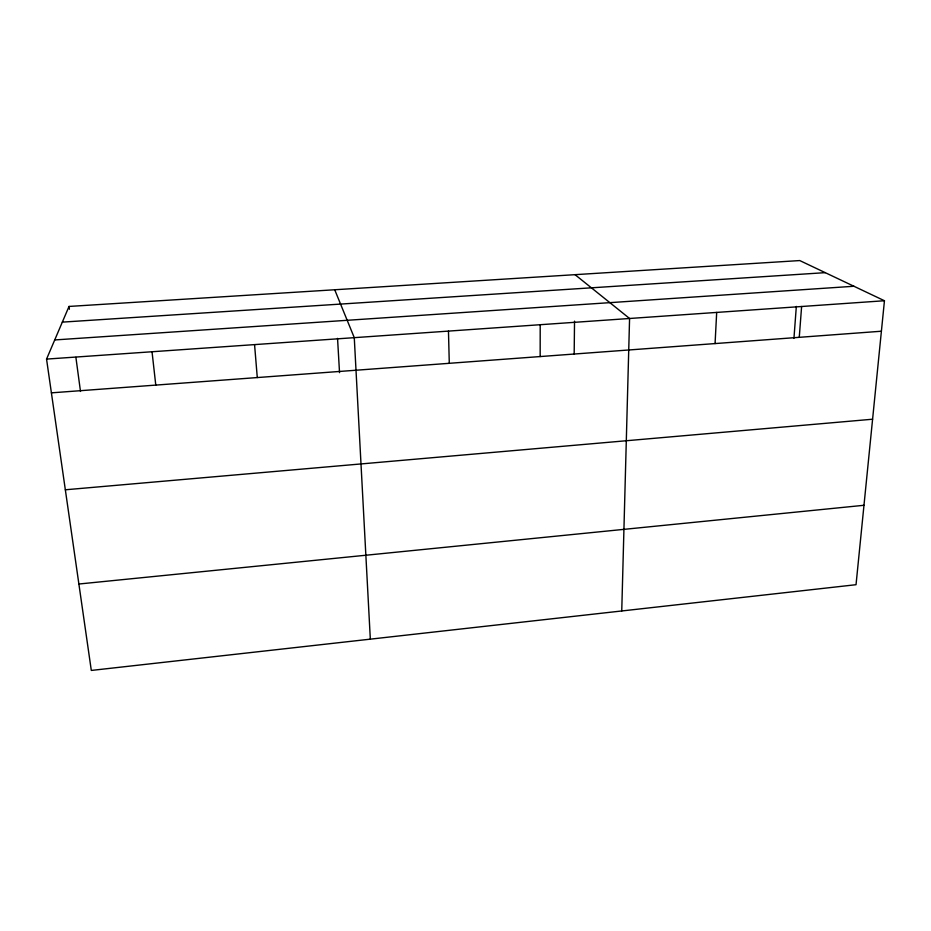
<?xml version="1.0" encoding="UTF-8"?>
<svg xmlns="http://www.w3.org/2000/svg" width="931" height="931" viewBox="0 0 931 931"><rect width="100%" height="100%" fill="white"/><g stroke="black" fill="none" stroke-linecap="round" stroke-linejoin="round"><path stroke-width="1.4" d="M540.166 356.561L540.201 324.71M574.171 354.211L574.532 321.148M621.745 610.969L629.577 318.495L575.032 274.668M715.066 343.574L716.684 312.42M793.945 338.314L796.331 306.415M799.264 337.325L801.614 306.508M884.45 300.736L856.031 584.703L91.308 670.436L46.55 359.098L69.022 306.439L799.752 260.564L884.45 300.736L46.55 359.098M78.891 584.016L863.98 505.289M65.345 489.787L872.591 419.218M51.403 392.847L881.401 331.227M54.72 339.943L853.936 286.259M62.33 322.126L825.262 272.655M334.718 289.762L354.269 337.662L370.329 639.155M69.022 306.439L69.394 309.255M75.888 357.318L80.497 391.451M152.032 351.755L155.78 385.097M254.559 344.61L257.282 377.555M337.546 338.372L339.536 372.644M448.463 331.11L449.289 363.311"/></g></svg>
